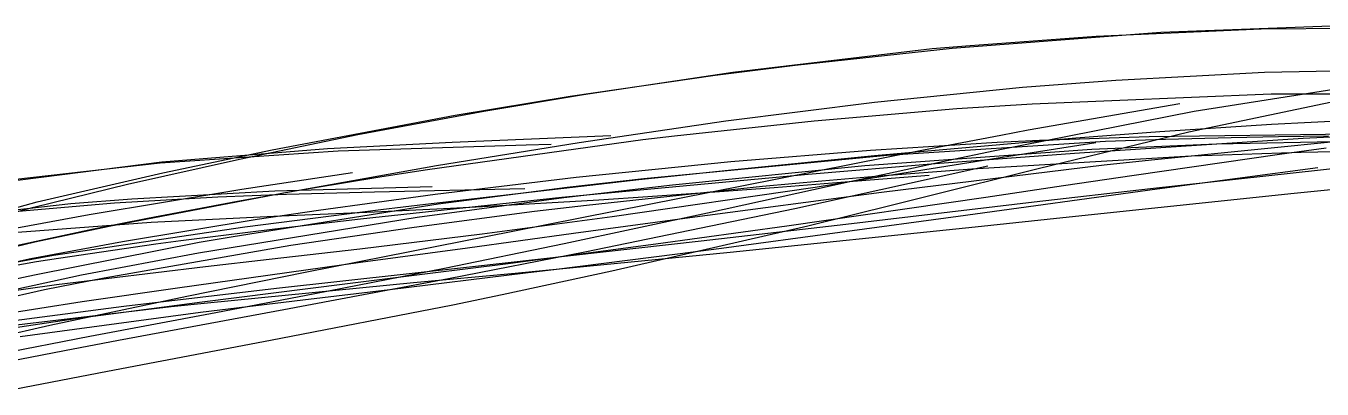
# Model space of a CAD drawing. Header units: metres. Extents: x -307 to 280, y -97 to 158.
# Drawn here: x -72.3 to 79, y 115.7 to 158 of the extents above; entities that cross this region are included whole.
import ezdxf

# ---------------------------------------------------------------- set-up
doc = ezdxf.new("R2010")
doc.units = ezdxf.units.M

msp = doc.modelspace()

# ---------------------------------------------------------------- linework, layer by layer
for p, q in [((52.63, 156.84, -1264.7), (71.89, 157.67, -1267.5)), ((60.16, 157.3, -1265.36), (80, 158.02, -1268.77)), ((71.89, 157.67, -1267.5), (83.15, 157.77, -1270.6)), ((35.82, 155.44, -1265.41), (60.16, 157.3, -1265.36)), ((37.9, 155.75, -1264.31), (52.63, 156.84, -1264.7)), ((10.2, 152.61, -1268.2), (33.45, 155.37, -1264.42)), ((17.47, 153.45, -1268.1), (35.82, 155.44, -1265.41)), ((33.45, 155.37, -1264.42), (37.9, 155.75, -1264.31)), ((8.14, 152.28, -1270.24), (17.47, 153.45, -1268.1)), ((72.25, 152.63, -1269.09), (90.76, 153.01, -1275.01)), ((-8.78, 149.81, -1275.89), (8.14, 152.28, -1270.24)), ((-7.23, 150.02, -1273.41), (10.2, 152.61, -1268.2)), ((44.03, 150.87, -1265.03), (54.89, 151.7, -1265.95)), ((54.89, 151.7, -1265.95), (72.25, 152.63, -1269.09)), ((64.07, 148.06, -1262.98), (86.99, 151.7, -1267.43)), ((-22.2, 147.61, -1281.67), (-8.78, 149.81, -1275.89)), ((-18.85, 148.08, -1277.98), (-7.23, 150.02, -1273.41)), ((26.74, 149.11, -1265.62), (44.03, 150.87, -1265.03)), ((45.16, 148.94, -1258.11), (73.04, 150.11, -1258.32)), ((63.43, 145.65, -1262.31), (86.82, 150.6, -1268.41)), ((73.04, 150.11, -1258.32), (94.84, 150.08, -1262.88)), ((9.37, 146.93, -1268.45), (26.74, 149.11, -1265.62)), ((19.68, 146.96, -1262.26), (36.33, 148.38, -1258.94)), ((36.33, 148.38, -1258.94), (45.16, 148.94, -1258.11)), ((44.68, 145.88, -1253.16), (62.36, 148.98, -1253.91)), ((-43.59, 143.57, -1293.58), (-22.2, 147.61, -1281.67)), ((-33.56, 145.34, -1285.21), (-18.85, 148.08, -1277.98)), ((-7.73, 144.43, -1273.33), (9.37, 146.93, -1268.45)), ((3.38, 145.21, -1267.38), (19.68, 146.96, -1262.26)), ((40.8, 143.47, -1262.71), (64.07, 148.06, -1262.98)), ((73.07, 146.57, -1252.2), (98.24, 147.85, -1256.51)), ((-47.37, 142.49, -1293.35), (-33.56, 145.34, -1285.21)), ((-22.58, 144.46, -1261.61), (-4.04, 145.25, -1254.68)), ((32.47, 143.57, -1254.13), (41.49, 145.29, -1253.24)), ((41.49, 145.29, -1253.24), (44.68, 145.88, -1253.16)), ((45.84, 141.4, -1260.96), (63.43, 145.65, -1262.31)), ((50.23, 144.98, -1251.84), (60.06, 145.72, -1251.54)), ((58.81, 145.13, -1257.63), (86.44, 145.46, -1259.8)), ((60.06, 145.72, -1251.54), (73.07, 146.57, -1252.2)), ((76.79, 144.92, -1251.52), (87.08, 145.44, -1253.34)), ((-37.13, 143.7, -1269.37), (-22.58, 144.46, -1261.61)), ((-35.88, 143.43, -1268.82), (-13.94, 144.15, -1258.19)), ((-25.45, 141.25, -1281.02), (-0.3, 144.78, -1268.71)), ((-24.39, 141.74, -1280.01), (-7.73, 144.43, -1273.33)), ((-13.94, 144.15, -1258.19), (-11.01, 144.21, -1257.3)), ((-0.3, 144.78, -1268.71), (3.38, 145.21, -1267.38)), ((26.27, 143.54, -1261.2), (41.05, 144.45, -1258.61)), ((26.74, 142.9, -1256.14), (50.23, 144.98, -1251.84)), ((28.2, 142.96, -1261.07), (53.72, 144.56, -1257.85)), ((40.43, 142.51, -1257.76), (52.58, 144.4, -1259.01)), ((41.05, 144.45, -1258.61), (46, 144.68, -1258.16)), ((46, 144.68, -1258.16), (58.81, 145.13, -1257.63)), ((50.1, 143.18, -1251.64), (76.79, 144.92, -1251.52)), ((52.1, 143.63, -1257.82), (66.65, 144.25, -1258.11)), ((53.72, 144.56, -1257.85), (60.71, 144.81, -1257.95)), ((59.07, 142.41, -1252.35), (84.04, 144.9, -1254.01)), ((60.71, 144.81, -1257.95), (68.38, 145.02, -1258.44)), ((66.65, 144.25, -1258.11), (89.44, 144.72, -1261.28)), ((68.38, 145.02, -1258.44), (73.88, 145.12, -1259.07)), ((73.88, 145.12, -1259.07), (79.72, 145.18, -1259.96)), ((74.01, 143.05, -1256.56), (79.47, 143.81, -1257.5)), ((-60.47, 139.54, -1302.29), (-47.37, 142.49, -1293.35)), ((-56.63, 142.06, -1282.74), (-35.88, 143.43, -1268.82)), ((-56.47, 142.16, -1282.68), (-37.13, 143.7, -1269.37)), ((-56.35, 140.89, -1301.93), (-43.59, 143.57, -1293.58)), ((-0.17, 140.22, -1269.68), (28.2, 142.96, -1261.07)), ((9.98, 142.21, -1265.79), (26.27, 143.54, -1261.2)), ((10.43, 141.28, -1261.33), (26.74, 142.9, -1256.14)), ((11.43, 139.41, -1259.66), (32.47, 143.57, -1254.13)), ((24.57, 139.98, -1258.33), (40.43, 142.51, -1257.76)), ((25.62, 141.73, -1261.54), (52.1, 143.63, -1257.82)), ((28.26, 140.82, -1263.95), (35.2, 142.31, -1263.1)), ((33.83, 141.95, -1254.17), (50.1, 143.18, -1251.64)), ((35.2, 142.31, -1263.1), (40.8, 143.47, -1262.71)), ((38.11, 141.33, -1257.62), (63.72, 142.85, -1256.36)), ((53.56, 141.81, -1252.38), (59.07, 142.41, -1252.35)), ((57.05, 140.6, -1255.43), (74.01, 143.05, -1256.56)), ((63.72, 142.85, -1256.36), (67.37, 142.99, -1256.68)), ((67.37, 142.99, -1256.68), (76.53, 143.28, -1257.83)), ((76.53, 143.28, -1257.83), (89.4, 143.56, -1260.37)), ((-75.49, 139.74, -1298.39), (-56.47, 142.16, -1282.68)), ((-73.85, 140.09, -1296.63), (-56.63, 142.06, -1282.74)), ((-70.99, 137.48, -1312.87), (-56.35, 140.89, -1301.93)), ((-47.61, 137.58, -1292.61), (-24.39, 141.74, -1280.01)), ((-47.13, 138.97, -1270.79), (-34.19, 140.93, -1263.39)), ((-30.76, 140.44, -1283.97), (-25.45, 141.25, -1281.02)), ((-8.1, 140.37, -1272.91), (9.98, 142.21, -1265.79)), ((-6.47, 138.37, -1269.58), (18.99, 140.73, -1258.25)), ((-0.79, 140.1, -1265.94), (10.43, 141.28, -1261.33)), ((3.14, 139.49, -1268.15), (25.62, 141.73, -1261.54)), ((18.99, 140.73, -1258.25), (33.83, 141.95, -1254.17)), ((23.85, 139.86, -1264.67), (28.26, 140.82, -1263.95)), ((26.86, 140.48, -1259.33), (38.11, 141.33, -1257.62)), ((27.56, 138.62, -1256.44), (53.56, 141.81, -1252.38)), ((32.71, 138.13, -1261.85), (45.84, 141.4, -1260.96)), ((34.17, 140.42, -1263.14), (39.97, 141.71, -1263.01)), ((58.95, 139.07, -1258.43), (85.03, 141.93, -1261.76)), ((59.74, 139.01, -1259.37), (78.5, 141.52, -1261.28)), ((-71.39, 136.87, -1310.64), (-60.47, 139.54, -1302.29)), ((-43.26, 138.77, -1274.87), (-24.88, 139.27, -1264.29)), ((-41.61, 138.67, -1290.56), (-35.23, 139.73, -1286.59)), ((-35.23, 139.73, -1286.59), (-30.76, 140.44, -1283.97)), ((-25.68, 137.24, -1279.84), (-0.79, 140.1, -1265.94)), ((-24.56, 138.39, -1281.09), (-8.1, 140.37, -1272.91)), ((-24.2, 137.26, -1280.3), (-9.14, 139.21, -1273.18)), ((-9.52, 138.02, -1273.08), (3.14, 139.49, -1268.15)), ((-9.14, 139.21, -1273.18), (-0.17, 140.22, -1269.68)), ((-6.88, 137.11, -1269.76), (13.68, 139.33, -1262.32)), ((-3.89, 135.77, -1265.53), (19.81, 139.22, -1258.85)), ((-3.51, 136.43, -1265.56), (11.43, 139.41, -1259.66)), ((7.25, 136.23, -1269.13), (23.85, 139.86, -1264.67)), ((13.68, 139.33, -1262.32), (20.59, 139.96, -1260.6)), ((15.01, 139.18, -1256.35), (24.75, 139.94, -1256.48)), ((17.44, 136.73, -1265.56), (34.17, 140.42, -1263.14)), ((19.81, 139.22, -1258.85), (24.57, 139.98, -1258.33)), ((20.59, 139.96, -1260.6), (26.86, 140.48, -1259.33)), ((24.75, 139.94, -1256.48), (33.13, 140.59, -1257.5)), ((39.72, 138.05, -1256.3), (48.8, 139.39, -1255.54)), ((48.8, 139.39, -1255.54), (57.05, 140.6, -1255.43)), ((75.32, 138.47, -1261.95), (93.16, 140.26, -1265.22)), ((-67.08, 137.31, -1292.44), (-59.94, 137.86, -1286.82)), ((-64.92, 136.01, -1284.35), (-47.13, 138.97, -1270.79)), ((-62.61, 134.66, -1305.92), (-41.61, 138.67, -1290.56)), ((-61.97, 137.37, -1284.84), (-49.93, 138.07, -1276.07)), ((-59.94, 137.86, -1286.82), (-43.26, 138.77, -1274.87)), ((-49.93, 138.07, -1276.07), (-41.9, 138.38, -1270.95)), ((-41.9, 138.38, -1270.95), (-31.64, 138.67, -1265.23)), ((-38.16, 136.53, -1289), (-24.56, 138.39, -1281.09)), ((-33.26, 135.53, -1286.12), (-9.76, 138.06, -1271.25)), ((-31.64, 138.67, -1265.23), (-14.08, 139.06, -1257.48)), ((-26.66, 135.71, -1281.44), (-9.52, 138.02, -1273.08)), ((-19.04, 136.96, -1264.77), (-5.43, 137.73, -1259.61)), ((-9.76, 138.06, -1271.25), (-6.47, 138.37, -1269.58)), ((-5.43, 137.73, -1259.61), (0.27, 138.1, -1258.21)), ((0.27, 138.1, -1258.21), (8.63, 138.69, -1256.81)), ((5.19, 135.67, -1263.64), (27.56, 138.62, -1256.44)), ((8.63, 138.69, -1256.81), (15.01, 139.18, -1256.35)), ((16.49, 134.69, -1261.78), (39.72, 138.05, -1256.3)), ((29.14, 137.23, -1262.31), (32.71, 138.13, -1261.85)), ((36.52, 135.81, -1260.81), (59.74, 139.01, -1259.37)), ((45.37, 137.49, -1258.36), (58.95, 139.07, -1258.43)), ((46.91, 135.46, -1261.58), (75.32, 138.47, -1261.95)), ((-87.62, 132.99, -1327.17), (-70.99, 137.48, -1312.87)), ((-80.23, 135.78, -1303.81), (-67.08, 137.31, -1292.44)), ((-79.85, 134.65, -1317.67), (-71.39, 136.87, -1310.64)), ((-73.2, 136.4, -1294.01), (-61.97, 137.37, -1284.84)), ((-58.12, 135.58, -1299.23), (-47.61, 137.58, -1292.61)), ((-48.14, 133.47, -1294.69), (-24.2, 137.26, -1280.3)), ((-46.77, 134.58, -1294.39), (-30.88, 136.62, -1283.1)), ((-45.32, 135.47, -1293.54), (-38.16, 136.53, -1289)), ((-43.37, 135.81, -1278.39), (-31.61, 136.34, -1271.07)), ((-31.61, 136.34, -1271.07), (-22.75, 136.77, -1266.43)), ((-30.88, 136.62, -1283.1), (-25.68, 137.24, -1279.84)), ((-27.01, 134.55, -1279.39), (-12.96, 136.39, -1272.35)), ((-22.75, 136.77, -1266.43), (-19.04, 136.96, -1264.77)), ((-15.47, 134.07, -1271.36), (-3.51, 136.43, -1265.56)), ((-12.96, 136.39, -1272.35), (-6.88, 137.11, -1269.76)), ((-9.49, 132.65, -1275.64), (7.25, 136.23, -1269.13)), ((-7.08, 131.65, -1273.58), (17.44, 136.73, -1265.56)), ((18.95, 134.71, -1264.47), (29.14, 137.23, -1262.31)), ((23.39, 134.9, -1261.49), (45.37, 137.49, -1258.36)), ((-74.86, 133.86, -1302.68), (-57.7, 135.11, -1288.64)), ((-74.84, 134.21, -1293.24), (-64.92, 136.01, -1284.35)), ((-71.29, 132.83, -1312.92), (-62.61, 134.66, -1305.92)), ((-64.44, 134.34, -1303.53), (-58.12, 135.58, -1299.23)), ((-61.05, 132.87, -1304.76), (-45.32, 135.47, -1293.54)), ((-57.7, 135.11, -1288.64), (-47.34, 135.63, -1281.05)), ((-52.19, 131.55, -1297.38), (-26.66, 135.71, -1281.44)), ((-47.34, 135.63, -1281.05), (-43.37, 135.81, -1278.39)), ((-43.25, 134.36, -1293.3), (-33.26, 135.53, -1286.12)), ((-19.06, 133.77, -1271.98), (-3.89, 135.77, -1265.53)), ((-8.38, 133.84, -1269.52), (5.19, 135.67, -1263.64)), ((-3.94, 129.43, -1273.23), (18.95, 134.71, -1264.47)), ((1.22, 132.58, -1267.37), (16.49, 134.69, -1261.78)), ((8.87, 132.11, -1267.88), (36.52, 135.81, -1260.81)), ((14.29, 133.83, -1263.63), (23.39, 134.9, -1261.49)), ((38.48, 134.57, -1262.23), (46.91, 135.46, -1261.58)), ((-81.7, 130.67, -1316.9), (-64.44, 134.34, -1303.53)), ((-69.11, 131.26, -1313.07), (-46.77, 134.58, -1294.39)), ((-54.22, 132.97, -1301.82), (-49.57, 133.57, -1298.12)), ((-52.08, 132.8, -1297.27), (-48.14, 133.47, -1294.69)), ((-49.57, 133.57, -1298.12), (-43.25, 134.36, -1293.3)), ((-41.39, 132.43, -1287.88), (-27.01, 134.55, -1279.39)), ((-33.34, 132.03, -1279.5), (-19.06, 133.77, -1271.98)), ((-24.34, 132.32, -1276.19), (-15.47, 134.07, -1271.36)), ((-20.77, 132.15, -1275.96), (-8.38, 133.84, -1269.52)), ((6.49, 132.93, -1265.94), (14.29, 133.83, -1263.63)), ((9.89, 131.62, -1268.94), (38.48, 134.57, -1262.23)), ((-86.64, 129.13, -1326.72), (-71.29, 132.83, -1312.92)), ((-71.75, 130.89, -1313.15), (-61.05, 132.87, -1304.76)), ((-71.33, 128.99, -1311.6), (-52.08, 132.8, -1297.27)), ((-68.51, 130.92, -1314.09), (-57.16, 132.58, -1304.22)), ((-63.19, 128.62, -1303.32), (-41.39, 132.43, -1287.88)), ((-57.16, 132.58, -1304.22), (-54.22, 132.97, -1301.82)), ((-43.91, 130.8, -1285.79), (-33.34, 132.03, -1279.5)), ((-39.51, 129.32, -1285.54), (-24.34, 132.32, -1276.19)), ((-33.27, 130.44, -1283.49), (-20.77, 132.15, -1275.96)), ((-23.45, 129.77, -1282.4), (-9.49, 132.65, -1275.64)), ((-23, 128.54, -1280.83), (-7.08, 131.65, -1273.58)), ((-20.18, 129.94, -1278.05), (6.49, 132.93, -1265.94)), ((-16.34, 130.28, -1275.9), (1.22, 132.58, -1267.37)), ((3.76, 131.44, -1269.58), (8.87, 132.11, -1267.88)), ((-87.4, 127.94, -1330.53), (-69.11, 131.26, -1313.07)), ((-87.04, 127.6, -1326.53), (-71.75, 130.89, -1313.15)), ((-81.38, 128.76, -1326.16), (-71.09, 130.52, -1316.41)), ((-71.09, 130.52, -1316.41), (-68.51, 130.92, -1314.09)), ((-65.82, 129, -1307.22), (-52.19, 131.55, -1297.38)), ((-54.62, 127.48, -1298.82), (-33.27, 130.44, -1283.49)), ((-51.34, 129.95, -1290.52), (-43.91, 130.8, -1285.79)), ((-25.14, 129.16, -1280.83), (-16.34, 130.28, -1275.9)), ((-15.19, 129.19, -1279.05), (9.89, 131.62, -1268.94)), ((-10.71, 129.61, -1275.65), (3.76, 131.44, -1269.58)), ((-82.44, 125.37, -1320.81), (-65.82, 129, -1307.22)), ((-75.16, 128.17, -1314.63), (-71.33, 128.99, -1311.6)), ((-70.14, 127.28, -1308.7), (-63.19, 128.62, -1303.32)), ((-68.73, 127.86, -1302.64), (-51.34, 129.95, -1290.52)), ((-53.53, 126.5, -1295.07), (-39.51, 129.32, -1285.54)), ((-43.05, 127.42, -1292.19), (-20.18, 129.94, -1278.05)), ((-38.59, 126.79, -1291.02), (-23.45, 129.77, -1282.4)), ((-35.08, 127.92, -1287), (-25.14, 129.16, -1280.83)), ((-29.84, 127.27, -1285.78), (-14, 129.2, -1277.16)), ((-27.08, 128.07, -1284.99), (-15.19, 129.19, -1279.05)), ((-16.71, 126.69, -1279.58), (-3.94, 129.43, -1273.23)), ((-14, 129.2, -1277.16), (-10.71, 129.61, -1275.65)), ((-87.74, 125.13, -1317.06), (-68.73, 127.86, -1302.64)), ((-87.52, 123.36, -1323.72), (-70.14, 127.28, -1308.7)), ((-65.76, 125.88, -1307.71), (-54.62, 127.48, -1298.82)), ((-60.9, 125.33, -1305.48), (-43.05, 127.42, -1292.19)), ((-51.74, 125.84, -1298.77), (-35.08, 127.92, -1287)), ((-51.11, 125.72, -1299.98), (-27.08, 128.07, -1284.99)), ((-42.23, 124.95, -1291.65), (-23, 128.54, -1280.83)), ((-39.98, 126.06, -1292.05), (-29.84, 127.27, -1285.78)), ((-85.7, 122.75, -1325.56), (-65.76, 125.88, -1307.71)), ((-69.54, 123.11, -1306.89), (-53.53, 126.5, -1295.07)), ((-66.52, 123.89, -1310.4), (-51.74, 125.84, -1298.77)), ((-55.35, 125.29, -1302.86), (-51.11, 125.72, -1299.98)), ((-51.94, 124.61, -1300.27), (-39.98, 126.06, -1292.05)), ((-50.15, 124.58, -1298.34), (-38.59, 126.79, -1291.02)), ((-22.47, 125.5, -1282.73), (-16.71, 126.69, -1279.58)), ((-75.53, 123.41, -1317.84), (-60.9, 125.33, -1305.48)), ((-75.45, 122.91, -1318.34), (-55.35, 125.29, -1302.86)), ((-73, 121.8, -1317.01), (-51.94, 124.61, -1300.27)), ((-64.86, 121.83, -1308.57), (-50.15, 124.58, -1298.34)), ((-61.51, 121.36, -1304.27), (-42.23, 124.95, -1291.65)), ((-43.76, 121.35, -1296.31), (-22.47, 125.5, -1282.73)), ((-84.23, 119.75, -1318.5), (-69.54, 123.11, -1306.89)), ((-80.57, 121.82, -1322.47), (-66.52, 123.89, -1310.4)), ((-86.06, 117.69, -1325.04), (-64.86, 121.83, -1308.57)), ((-67.81, 120.17, -1308.65), (-61.51, 121.36, -1304.27)), ((-62.8, 117.75, -1310.01), (-43.76, 121.35, -1296.31)), ((-78.09, 118.16, -1316.18), (-67.81, 120.17, -1308.65)), ((-73.69, 115.66, -1318.34), (-62.8, 117.75, -1310.01))]:
    msp.add_line(p, q)

doc.saveas('drawing.dxf')
